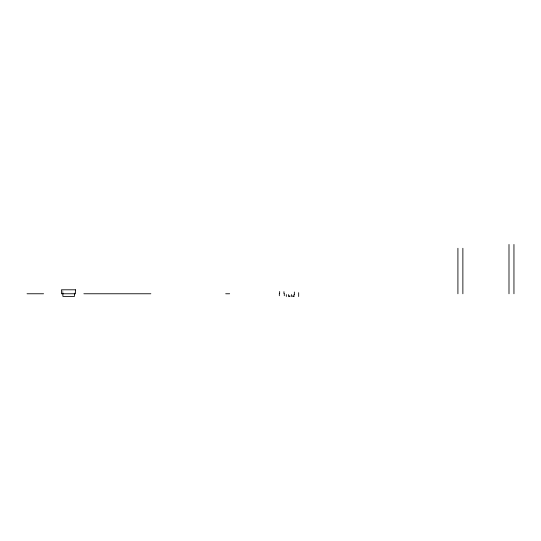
<?xml version="1.0" encoding="UTF-8"?>
<svg xmlns="http://www.w3.org/2000/svg" width="541" height="541" viewBox="0 0 541 541"><rect width="100%" height="100%" fill="white"/><g stroke="black" fill="none" stroke-linecap="round" stroke-linejoin="round"><path stroke-width="0.41" stroke-dasharray="2.71 2.03" d="M62.891 290.591L62.891 293.1"/><path stroke-width="0.81" d="M294.351 294.588L294.372 292.039M298.659 292.681L298.659 296.542M27.05 293.763L43.571 293.763M83.862 293.763L150.838 293.763M225.698 293.763L229.661 293.763M283.951 291.68L283.964 293.601M513.95 244.458L513.95 293.763M508.993 244.458L508.993 293.763M462.873 248.278L462.873 293.763M457.916 248.278L457.916 293.763M294.034 294.588L294.034 295.251M294.047 295.88L294.047 296.536M293.378 295.88L293.378 296.536M292.701 295.88L292.701 296.536M291.558 294.588L291.558 296.536M289.915 295.88L289.915 296.536M289.246 295.88L289.246 296.536M288.583 294.588L288.583 296.536M286.331 294.588L286.331 296.536M284.296 293.601L284.296 295.744M279.636 291.525L279.636 293.601M279.339 293.601L279.339 295.744M74.455 293.1L74.455 296.407L62.891 296.407L62.891 293.1M75.449 289.8L61.464 289.8L61.464 293.763L75.449 293.763L75.449 289.8"/></g></svg>
